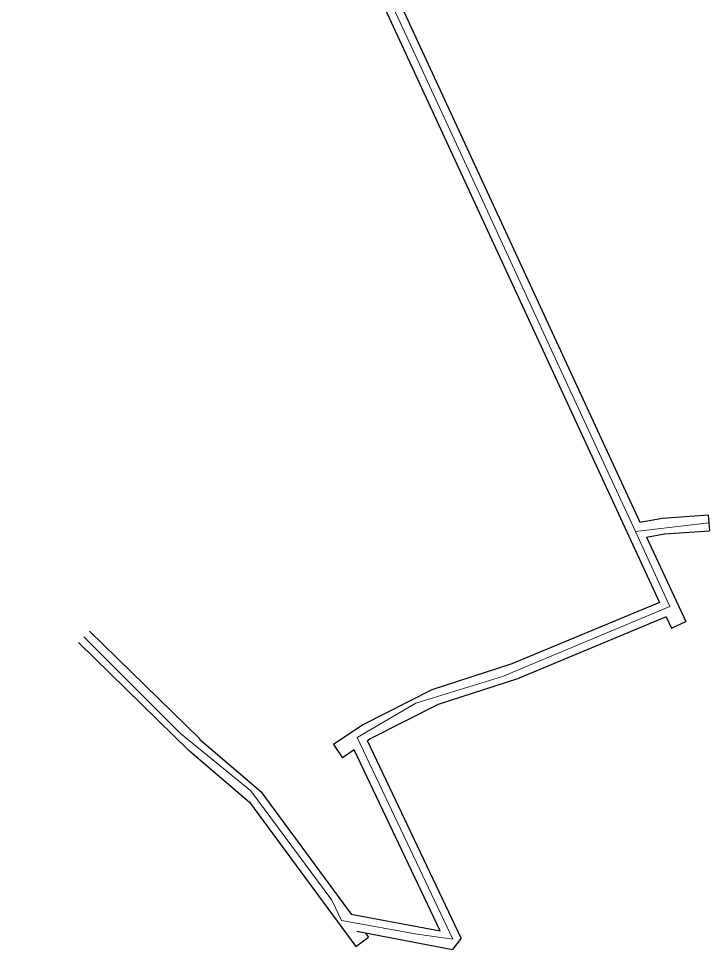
# Model space of a CAD drawing. Header units: metres. Extents: x 413246 to 413398, y 4592605 to 4593008.
# Drawn here: x 413245.8 to 413398, y 4592605.5 to 4592810.4 of the extents above; entities that cross this region are included whole.
import ezdxf

# ---------------------------------------------------------------- set-up
doc = ezdxf.new("R2010")
doc.units = ezdxf.units.M
doc.header["$MEASUREMENT"] = 0
doc.layers.get('0').update_dxf_attribs({"color": 1})
doc.layers.add('GEOFENCE', color=3, linetype='Continuous', lineweight=0)

msp = doc.modelspace()

# ---------------------------------------------------------------- linework, layer by layer
for p, q in [((413397.7394736718, 4592701.126524177, 360.1241211408631), (413397.983523673, 4592697.636446591, 360.1241211408353)), ((413389.6063865345, 4592676.142684502, 360.4058174996099), (413392.7818551314, 4592677.61122158, 360.4058174996091)), ((413315.1745950761, 4592650.561827115, 362.6165511729809), (413317.12520467, 4592647.660463839, 362.7485710539707)), ((413320.0622489295, 4592606.10068111, 439.3124117774445), (413322.8464602949, 4592608.144590048, 438.7546895567595)), ((413343.2843777223, 4592607.926259764, 424.5477860824534), (413341.3785335537, 4592605.457368519, 424.5477860836851))]:
    msp.add_line(p, q)
at = {"extrusion": (-0.006339152195486154, 0.01370736839453109, 0.9998859550974497), "elevation": 60693.32888868743, "flags": 128}
msp.add_lwpolyline([(413242.9108829761, 4592588.123973739), (413376.6178487572, 4592299.037742297)], dxfattribs=at)
at = {"extrusion": (-0.006339152195578973, 0.0137073683946072, 0.999885955097448), "elevation": 60693.32888899859, "flags": 128}
msp.add_lwpolyline([(413239.7354781944, 4592586.655298673), (413380.9523015149, 4592281.332094073)], dxfattribs=at)
at = {"flags": 128}
for points, elevation in [([(413382.6427839648, 4592699.535286405), (413387.6763698172, 4592700.422843404), (413397.7394736717, 4592701.12652418)], 360.12408502801), ([(413384.161845769, 4592696.250566442), (413388.1033270342, 4592696.945555934), (413397.9835236729, 4592697.636446593)], 360.1240848550223)]:
    msp.add_lwpolyline(points, dxfattribs=dict(at, elevation=elevation))
at = {"extrusion": (-0.006339152195669623, 0.01370736839499355, 0.9998859550974423), "elevation": 60693.3288907355, "flags": 128}
msp.add_lwpolyline([(413378.1372265681, 4592295.752713677), (413386.7590291323, 4592277.111617479)], dxfattribs=at)
at = {"extrusion": (0.009347400372226995, 0.05172413783826452, 0.9986176644097426), "elevation": 241776.4284131945, "flags": 128}
msp.add_lwpolyline([(409945.6767299784, -4586622.28941964), (409975.2450657359, -4586603.169812202), (409991.570913761, -4586594.404378586), (410005.1854149054, -4586584.106792395), (410010.7724173969, -4586578.689312729)], dxfattribs=at)
at = {"extrusion": (0.00934740035570846, 0.0517241378802339, 0.9986176644077235), "elevation": 241776.428599117, "flags": 128}
msp.add_lwpolyline([(409943.6652793403, -4586619.422597787), (409973.4627146145, -4586600.15484903), (409989.6747728733, -4586591.450509746), (410002.9018042409, -4586581.44599368), (410003.5468921234, -4586580.820479285)], dxfattribs=at)
at = {"extrusion": (-0.00633915219737455, 0.0137073683955266, 0.9998859550974241), "elevation": 60693.32889247884, "flags": 128}
msp.add_lwpolyline([(413382.4208057997, 4592278.157058468), (413383.583624347, 4592275.642942397)], dxfattribs=at)
at = {"extrusion": (0.3682907311342664, -0.3597583740203972, 0.8572839959329626), "elevation": -1499659.174948354, "flags": 128}
msp.add_lwpolyline([(3574120.999142847, 2498026.239413276), (3574120.999142847, 2497986.488395984)], dxfattribs=at)
at = {"extrusion": (0.3682907311042783, -0.3597583740256829, 0.8572839959436273), "elevation": -1499659.174985017, "flags": 128}
msp.add_lwpolyline([(3574117.500402861, 2498026.239591555), (3574117.500402861, 2497986.488574262)], dxfattribs=at)
at = {"extrusion": (0.1221185870667803, 0.1030154908427689, 0.9871549317808409), "elevation": 524017.3031312309, "flags": 128}
msp.add_lwpolyline([(3243954.689182116, -3235030.050471915), (3243937.169034674, -3235032.985169504), (3243903.688186475, -3235030.750897371)], dxfattribs=at)
at = {"extrusion": (-0.3361678110702886, 0.7081814268183075, 0.6208625206193373), "elevation": 3113710.512714436, "flags": 128}
msp.add_lwpolyline([(-2342854.168394823, -2465510.414492627), (-2342854.168394823, -2465587.873567925)], dxfattribs=at)
at = {"extrusion": (0.1221185870859513, 0.1030154908669237, 0.9871549317759487), "elevation": 524017.303250086, "flags": 128}
msp.add_lwpolyline([(3243954.111084895, -3235026.60001396), (3243936.99404457, -3235029.467189429), (3243897.606484542, -3235026.838745634)], dxfattribs=at)
at = {"extrusion": (0.0303936269906306, 0.02037296454601591, 0.9993303606685635), "elevation": 106490.5601516266, "flags": 128}
msp.add_lwpolyline([(3584766.86604259, -2898511.364837445), (3584766.866042589, -2898508.234844216)], dxfattribs=at)
at = {"extrusion": (-0.336167811114349, 0.7081814268207224, 0.6208625205927262), "elevation": 3113710.512707309, "flags": 128}
msp.add_lwpolyline([(-2342850.669991236, -2465515.958235977), (-2342850.669991236, -2465587.037176149)], dxfattribs=at)
at = {"extrusion": (0.5491348229386248, -0.1040133945032835, 0.8292358892378391), "elevation": -250360.2882600572, "flags": 128}
msp.add_lwpolyline([(4589300.777680361, 372246.3309539249), (4589300.777680361, 372222.3298378339)], dxfattribs=at)
at = {"extrusion": (0.549134822929498, -0.1040133945268688, 0.8292358892409246), "elevation": -250360.2883721464, "flags": 128}
msp.add_lwpolyline([(4589297.279060396, 372244.0208777117), (4589297.279060396, 372218.1791839343)], dxfattribs=at)
at = {"extrusion": (-0.006309933396582481, 0.008564530158018006, 0.9999434151809307), "elevation": 37164.22118855226, "flags": 128}
msp.add_lwpolyline([(413316.6813607922, 4592459.241205267), (413317.3861110031, 4592458.284695503)], dxfattribs=at)
at = {"layer": 'GEOFENCE'}
for p, q in [((413314.5282211762, 4592842.654283745, 357.6471351363923), (413331.3163032523, 4592806.352832296, 358.2512236052261)), ((413331.3163032523, 4592806.352832296, 358.2512236052261), (413348.1043853284, 4592770.051380847, 358.8553120740597)), ((413348.1043853284, 4592770.051380847, 358.8553120740597), (413364.8924674044, 4592733.749929397, 359.4594005428929)), ((413364.8924674044, 4592733.749929397, 359.4594005428929), (413381.6805494805, 4592697.448477948, 360.0634890117252)), ((413381.6805494805, 4592697.448477948, 360.0634890117252), (413397.8614986724, 4592699.381485384, 360.1241211408492)), ((413381.6805494805, 4592697.448477948, 360.0634890117252), (413389.2974447028, 4592680.978201542, 360.3375690734821)), ((413389.2974447028, 4592680.978201542, 360.3375690734821), (413370.8689871864, 4592673.228942037, 360.921461775781)), ((413281.4735765889, 4592652.987497883, 439.3838491690893), (413260.1865127062, 4592674.270288199, 459.5404769761954)), ((413370.8689871864, 4592673.228942037, 360.921461775781), (413352.4124430199, 4592665.54580145, 361.4918372208818)), ((413352.4124430199, 4592665.54580145, 361.4918372208818), (413333.3011181133, 4592659.670114769, 361.9751242348818)), ((413333.3011181133, 4592659.670114769, 361.9751242348818), (413320.4077534755, 4592652.111489478, 363.2511853782702)), ((413296.9594388989, 4592640.35905327, 438.5409641414117), (413281.4735765889, 4592652.987497883, 439.3838491690893)), ((413320.4077534755, 4592652.111489478, 363.2511853782702), (413325.8805923954, 4592640.544263314, 378.6215241193711)), ((413314.8324310915, 4592616.300054329, 439.8527263327793), (413296.9594388989, 4592640.35905327, 438.5409641414117)), ((413325.8805923954, 4592640.544263314, 378.6215241193711), (413334.0898507753, 4592623.193424067, 401.6770322307036)), ((413334.0898507753, 4592623.193424067, 401.6770322307036), (413341.4470264258, 4592607.719250275, 423.8225038193719)), ((413316.9620759591, 4592611.8396096, 440.6070774106728), (413314.8324310915, 4592616.300054329, 439.8527263327793)), ((413333.5870604826, 4592608.829618794, 429.904281283543), (413316.9620759591, 4592611.8396096, 440.6070774106728)), ((413341.4470264258, 4592607.719250275, 423.8225038193719), (413333.5870604826, 4592608.829618794, 429.904281283543))]:
    msp.add_line(p, q, dxfattribs=at)

doc.saveas('drawing.dxf')
